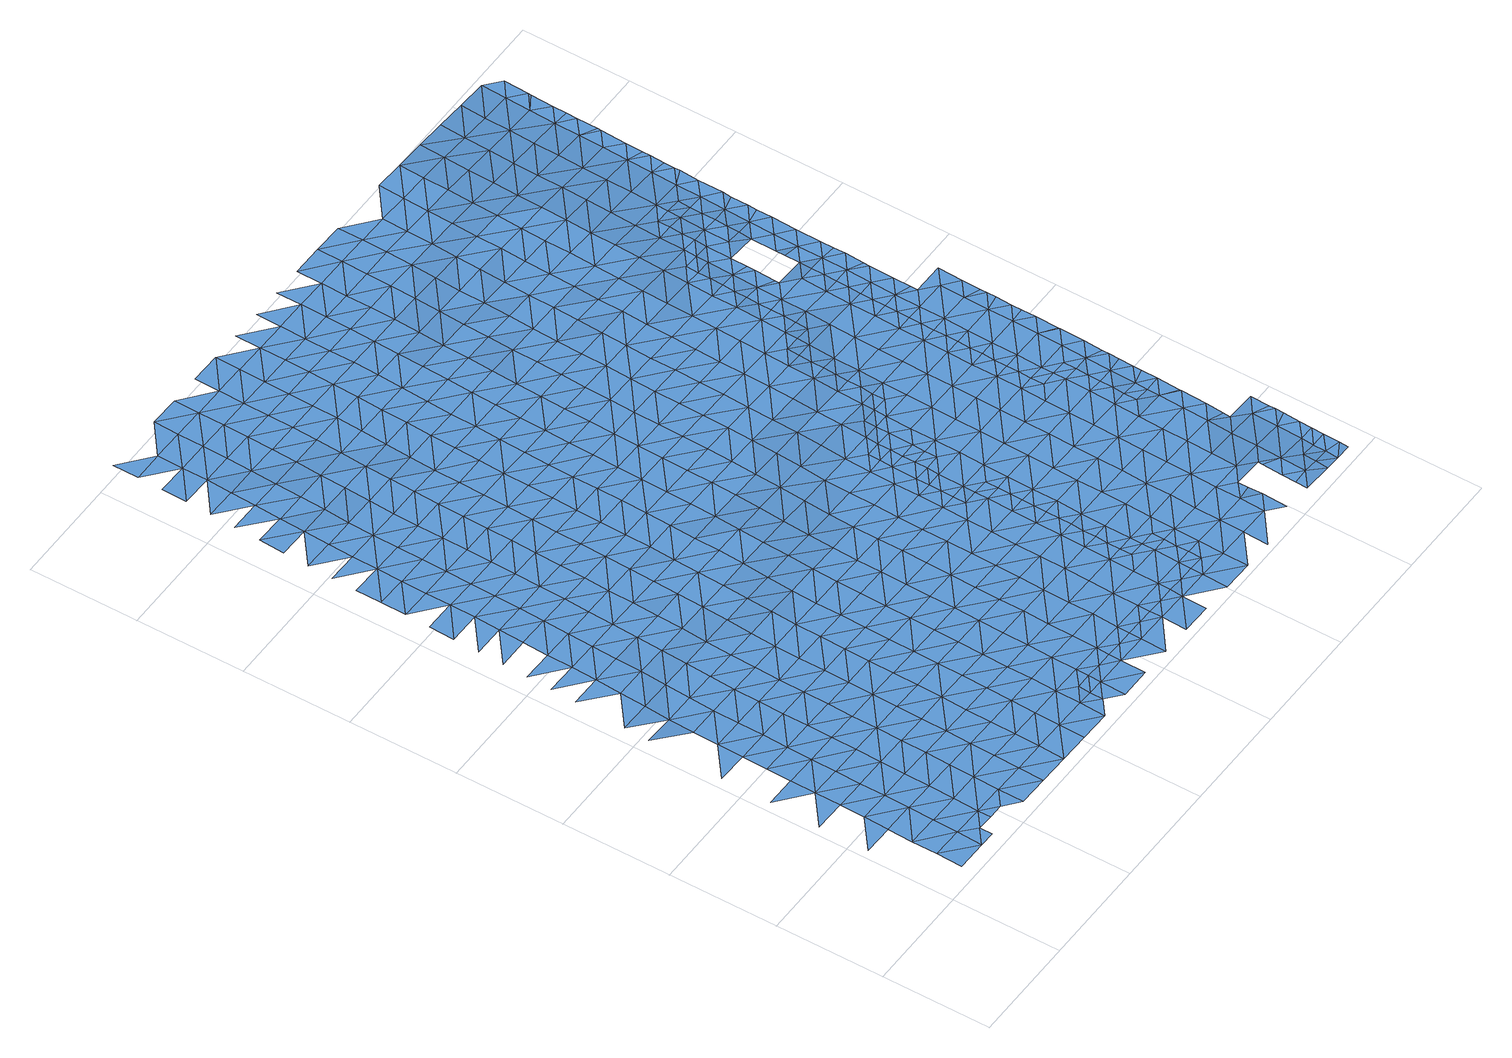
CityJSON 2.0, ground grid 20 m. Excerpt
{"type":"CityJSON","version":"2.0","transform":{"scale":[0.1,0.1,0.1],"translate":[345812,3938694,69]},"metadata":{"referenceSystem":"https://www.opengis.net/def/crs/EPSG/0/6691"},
"CityObjects":{
"waterbody1":{"type":"WaterBody","attributes":{"name":"5","class":"1140","function":"1","WaterBodyRiverFloodingRiskAttribute.description":"3","WaterBodyRiverFloodingRiskAttribute.rankOrg":"2","WaterBodyRiverFloodingRiskAttribute.adminType":"2","WaterBodyRiverFloodingRiskAttribute.scale":"L2"},"geometry":[{"type":"MultiSurface","lod":"1","boundaries":[[[0,1,2]],[[3,4,5]],[[6,1,7]],[[7,1,0]],[[8,5,6]],[[9,10,11]],[[6,7,12]],[[13,14,0]],[[3,5,8]],[[15,11,3]],[[7,0,14]],[[6,12,8]],[[16,17,9]],[[7,18,12]],[[15,3,8]],[[11,19,9]],[[20,8,12]],[[7,14,18]],[[11,15,19]],[[18,14,21]],[[22,15,8]],[[20,12,18]],[[23,24,25]],[[16,26,27]],[[9,19,28]],[[16,9,26]],[[21,29,18]],[[26,9,28]],[[30,19,15]],[[8,20,22]],[[22,31,15]],[[25,27,32]],[[18,33,20]],[[27,26,32]],[[34,35,36]],[[18,29,37]],[[28,19,30]],[[23,25,38]],[[15,31,30]],[[20,39,22]],[[40,35,23]],[[25,32,38]],[[29,41,37]],[[42,36,43]],[[26,28,44]],[[18,37,33]],[[45,31,22]],[[46,40,23]],[[47,42,43]],[[46,23,38]],[[28,30,44]],[[32,26,48]],[[20,33,39]],[[36,35,40]],[[31,49,30]],[[26,44,48]],[[37,41,50]],[[36,51,43]],[[52,33,37]],[[53,47,54]],[[45,22,39]],[[45,49,31]],[[55,46,38]],[[32,48,56]],[[38,32,57]],[[36,40,58]],[[59,54,60]],[[37,50,52]],[[32,56,57]],[[61,40,46]],[[44,30,62]],[[36,58,51]],[[47,43,63]],[[64,60,65]],[[48,44,62]],[[55,38,57]],[[55,61,46]],[[61,58,40]],[[30,49,62]],[[63,43,51]],[[33,52,66]],[[54,47,63]],[[39,33,67]],[[62,68,48]],[[69,60,54]],[[45,39,67]],[[50,70,52]],[[56,48,68]],[[33,66,67]],[[71,72,73]],[[74,54,63]],[[56,75,57]],[[76,65,60]],[[49,45,77]],[[78,62,49]],[[75,55,57]],[[77,45,67]],[[69,54,74]],[[77,78,49]],[[79,58,61]],[[80,63,51]],[[56,68,81]],[[82,73,65]],[[51,58,83]],[[66,52,84]],[[85,71,86]],[[87,88,89]],[[90,61,55]],[[52,70,84]],[[56,81,75]],[[76,60,69]],[[58,79,83]],[[91,74,63]],[[75,90,55]],[[67,66,92]],[[88,86,89]],[[93,77,67]],[[94,81,68]],[[92,66,84]],[[95,62,78]],[[80,51,83]],[[80,91,63]],[[91,69,74]],[[82,65,76]],[[71,73,82]],[[68,62,94]],[[96,97,98]],[[71,99,86]],[[96,98,89]],[[82,99,71]],[[93,67,92]],[[100,78,77]],[[101,98,97]],[[79,61,102]],[[62,95,94]],[[70,103,84]],[[104,76,69]],[[79,105,83]],[[61,90,102]],[[106,103,70]],[[86,107,89]],[[91,104,69]],[[75,81,108]],[[109,101,110]],[[108,81,94]],[[77,93,111]],[[112,82,76]],[[110,101,97]],[[79,102,105]],[[103,113,84]],[[107,86,99]],[[89,114,96]],[[100,77,111]],[[104,112,76]],[[95,78,100]],[[115,94,95]],[[90,75,116]],[[80,83,117]],[[92,84,113]],[[118,102,90]],[[80,119,91]],[[75,108,116]],[[116,120,90]],[[121,97,96]],[[82,122,99]],[[83,105,117]],[[114,89,107]],[[112,122,82]],[[123,124,110]],[[93,125,111]],[[114,121,96]],[[123,126,127]],[[93,92,125]],[[95,100,115]],[[119,80,117]],[[94,128,108]],[[91,129,104]],[[99,130,107]],[[126,131,127]],[[119,129,91]],[[122,130,99]],[[92,113,125]],[[105,102,118]],[[132,94,115]],[[125,133,111]],[[90,120,118]],[[108,134,116]],[[135,112,104]],[[110,97,136]],[[103,106,137]],[[138,139,131]],[[129,140,104]],[[100,111,133]],[[136,97,121]],[[141,123,110]],[[128,94,132]],[[128,134,108]],[[117,105,142]],[[137,143,103]],[[140,135,104]],[[142,105,118]],[[144,119,117]],[[114,107,145]],[[116,146,120]],[[112,135,122]],[[147,110,136]],[[123,141,126]],[[107,130,145]],[[113,148,125]],[[113,103,148]],[[138,131,149]],[[100,133,150]],[[115,100,151]],[[121,114,152]],[[120,153,118]],[[141,110,147]],[[122,154,130]],[[117,142,155]],[[156,131,126]],[[152,114,145]],[[132,115,151]],[[103,143,148]],[[152,157,121]],[[158,159,149]],[[100,150,151]],[[144,117,155]],[[116,134,146]],[[158,160,161]],[[129,162,140]],[[163,147,136]],[[154,122,135]],[[129,119,162]],[[133,125,164]],[[160,165,161]],[[143,137,166]],[[128,132,167]],[[156,126,141]],[[131,168,149]],[[153,120,146]],[[136,121,163]],[[167,132,151]],[[128,169,134]],[[156,168,131]],[[125,148,164]],[[166,170,143]],[[142,171,155]],[[172,173,130]],[[119,144,162]],[[170,174,143]],[[142,118,171]],[[150,133,175]],[[121,157,163]],[[147,176,141]],[[130,154,172]],[[148,143,174]],[[145,130,173]],[[163,176,147]],[[133,164,175]],[[118,153,171]],[[177,178,179]],[[128,167,169]],[[140,162,180]],[[158,149,181]],[[135,140,182]],[[183,160,158]],[[151,150,184]],[[185,156,141]],[[152,145,186]],[[146,134,187]],[[151,188,167]],[[176,189,141]],[[144,155,190]],[[178,165,179]],[[187,134,169]],[[149,168,181]],[[146,191,153]],[[150,175,184]],[[190,155,171]],[[186,145,173]],[[187,191,146]],[[140,180,182]],[[154,192,172]],[[148,174,193]],[[154,135,192]],[[194,195,196]],[[157,152,197]],[[183,158,181]],[[157,198,163]],[[199,193,174]],[[188,151,184]],[[160,200,165]],[[201,202,144]],[[196,195,179]],[[164,148,203]],[[183,200,160]],[[204,173,172]],[[201,144,190]],[[191,205,153]],[[135,182,192]],[[153,206,171]],[[185,207,156]],[[203,148,193]],[[162,144,202]],[[175,164,203]],[[152,186,197]],[[208,184,175]],[[209,176,163]],[[210,211,167]],[[141,189,185]],[[212,179,165]],[[169,211,187]],[[168,156,207]],[[180,162,202]],[[171,206,190]],[[200,213,165]],[[167,188,210]],[[169,167,211]],[[198,209,163]],[[204,172,192]],[[199,214,193]],[[215,186,173]],[[216,183,181]],[[157,197,198]],[[217,191,187]],[[181,168,216]],[[175,203,208]],[[182,180,218]],[[153,205,206]],[[218,180,202]],[[219,173,204]],[[186,215,197]],[[214,220,193]],[[221,210,188]],[[222,185,189]],[[212,223,179]],[[193,220,203]],[[168,207,216]],[[224,184,208]],[[183,225,200]],[[189,176,226]],[[201,190,227]],[[165,213,212]],[[228,202,201]],[[217,187,211]],[[192,182,229]],[[188,184,221]],[[227,190,206]],[[215,173,219]],[[196,179,223]],[[217,230,191]],[[231,198,197]],[[229,182,218]],[[191,232,205]],[[221,184,224]],[[176,209,226]],[[233,211,210]],[[230,232,191]],[[225,183,216]],[[234,220,214]],[[185,235,207]],[[220,236,203]],[[225,237,200]],[[204,192,238]],[[200,239,213]],[[228,201,227]],[[202,240,218]],[[241,209,198]],[[205,242,206]],[[222,235,185]],[[228,240,202]],[[208,203,236]],[[192,229,238]],[[237,239,200]],[[238,243,204]],[[189,226,222]],[[244,217,211]],[[197,215,231]],[[232,242,205]],[[233,210,221]],[[196,223,245]],[[236,246,208]],[[206,242,227]],[[219,204,243]],[[213,247,212]],[[248,215,219]],[[234,249,220]],[[216,207,235]],[[241,198,231]],[[209,250,226]],[[239,247,213]],[[241,250,209]],[[251,230,217]],[[235,252,216]],[[253,254,218]],[[224,208,255]],[[227,256,228]],[[211,233,244]],[[212,257,223]],[[253,218,240]],[[258,238,229]],[[259,222,226]],[[248,219,243]],[[215,260,231]],[[225,216,252]],[[255,208,246]],[[229,218,254]],[[221,224,255]],[[247,257,212]],[[257,245,223]],[[225,261,237]],[[250,259,226]],[[262,217,244]],[[220,263,236]],[[230,251,232]],[[254,258,229]],[[256,227,242]],[[256,264,228]],[[265,263,220]],[[228,266,240]],[[263,246,236]],[[220,249,265]],[[267,239,237]],[[233,221,268]],[[222,269,235]],[[215,248,260]],[[261,225,252]],[[270,265,249]],[[264,266,228]],[[217,262,251]],[[232,271,242]],[[221,255,268]],[[258,272,238]],[[268,273,233]],[[240,266,253]],[[274,275,231]],[[276,252,235]],[[241,275,250]],[[243,238,272]],[[243,277,248]],[[231,260,274]],[[241,231,275]],[[267,237,261]],[[222,259,269]],[[278,245,257]],[[271,232,251]],[[244,233,279]],[[253,280,254]],[[281,259,250]],[[270,282,265]],[[283,284,246]],[[284,268,255]],[[247,239,285]],[[286,257,247]],[[262,244,279]],[[276,235,269]],[[248,287,260]],[[283,246,263]],[[288,261,252]],[[256,242,289]],[[285,239,267]],[[290,264,256]],[[233,273,279]],[[291,251,262]],[[276,292,252]],[[255,246,284]],[[279,293,262]],[[254,294,258]],[[242,271,289]],[[243,272,277]],[[253,266,280]],[[295,263,265]],[[261,288,267]],[[250,275,281]],[[268,296,273]],[[297,265,282]],[[284,296,268]],[[247,285,286]],[[287,248,277]],[[264,298,266]],[[274,260,287]],[[299,275,274]],[[256,289,290]],[[254,280,294]],[[294,300,258]],[[301,285,267]],[[278,257,302]],[[291,262,293]],[[287,299,274]],[[252,292,288]],[[259,281,303]],[[273,304,279]],[[269,259,305]],[[296,304,273]],[[306,277,272]],[[257,286,302]],[[266,307,280]],[[297,282,308]],[[271,251,309]],[[271,310,289]],[[305,259,303]],[[264,290,298]],[[305,311,269]],[[298,307,266]],[[283,263,295]],[[312,281,275]],[[272,258,306]],[[313,286,285]],[[265,297,295]],[[309,251,291]],[[314,284,283]],[[301,267,288]],[[276,269,311]],[[276,315,292]],[[306,258,300]],[[304,316,279]],[[317,287,277]],[[279,318,293]],[[308,319,297]],[[311,315,276]],[[280,320,294]],[[281,312,303]],[[321,283,295]],[[275,299,322]],[[323,296,284]],[[290,289,310]],[[313,285,301]],[[293,318,291]],[[292,324,288]],[[271,309,310]],[[312,275,322]],[[290,325,298]],[[326,295,297]],[[280,307,327]],[[323,304,296]],[[277,306,317]],[[283,321,314]],[[328,301,288]],[[312,329,303]],[[330,325,290]],[[326,297,319]],[[279,316,318]],[[331,332,302]],[[291,333,309]],[[300,294,320]],[[330,290,310]],[[286,313,334]],[[302,286,335]],[[299,287,336]],[[318,333,291]],[[280,327,320]],[[305,303,329]],[[337,311,305]],[[324,292,315]],[[323,284,314]],[[328,313,301]],[[338,316,304]],[[287,317,336]],[[335,331,302]],[[336,339,299]],[[286,334,335]],[[326,340,295]],[[295,341,321]],[[322,299,339]],[[342,312,322]],[[343,300,320]],[[319,344,326]],[[307,298,345]],[[306,300,346]],[[311,347,315]],[[288,324,328]],[[310,309,348]],[[338,304,323]],[[305,329,337]],[[345,298,325]],[[327,307,345]],[[346,300,343]],[[310,349,330]],[[346,350,306]],[[338,351,316]],[[316,352,318]],[[327,353,320]],[[309,333,348]],[[348,349,310]],[[354,329,312]],[[344,355,326]],[[314,321,341]],[[334,313,356]],[[317,306,350]],[[317,357,336]],[[295,340,341]],[[322,339,342]],[[342,354,312]],[[311,337,347]],[[347,358,315]],[[314,359,323]],[[313,328,356]],[[350,357,317]],[[353,327,345]],[[349,360,330]],[[330,361,325]],[[336,357,339]],[[324,315,358]],[[362,328,324]],[[363,359,314]],[[364,365,334]],[[352,316,351]],[[333,318,352]],[[363,314,341]],[[323,359,338]],[[360,361,330]],[[329,366,337]],[[367,326,355]],[[326,368,340]],[[335,365,331]],[[333,369,348]],[[343,320,370]],[[371,346,343]],[[334,356,364]],[[335,334,365]],[[352,369,333]],[[370,320,353]],[[340,372,341]],[[370,371,343]],[[337,366,347]],[[373,367,355]],[[328,374,356]],[[329,354,375]],[[345,325,361]],[[324,358,362]],[[359,376,338]],[[377,353,345]],[[342,339,378]],[[369,379,348]],[[380,381,341]],[[346,382,350]],[[368,326,367]],[[340,368,372]],[[378,339,357]],[[380,341,372]],[[371,382,346]],[[351,338,376]],[[329,375,366]],[[363,341,381]],[[378,383,342]],[[379,384,348]],[[374,328,362]],[[385,352,351]],[[349,384,360]],[[374,386,356]],[[387,345,361]],[[349,348,384]],[[388,375,354]],[[373,389,367]],[[390,391,363]],[[358,347,392]],[[352,393,369]],[[364,356,386]],[[363,381,390]],[[394,365,364]],[[392,347,366]],[[350,395,357]],[[359,363,391]],[[354,342,388]],[[377,345,387]],[[396,372,368]],[[389,397,367]],[[398,368,367]],[[360,399,361]],[[386,394,364]],[[351,376,400]],[[401,395,350]],[[402,376,359]],[[388,342,383]],[[397,398,367]],[[403,371,370]],[[401,350,382]],[[404,402,359]],[[405,406,358]],[[370,353,407]],[[404,359,391]],[[408,409,369]],[[385,351,400]],[[352,385,393]],[[405,358,392]],[[357,410,378]],[[411,374,362]],[[412,396,368]],[[369,393,408]],[[365,413,414]],[[407,353,377]],[[379,369,409]],[[362,358,406]],[[407,403,370]],[[398,412,368]],[[403,382,371]],[[399,360,384]],[[395,410,357]],[[410,383,378]],[[366,375,415]],[[416,384,379]],[[417,418,376]],[[411,386,374]],[[415,375,388]],[[419,416,379]],[[376,402,417]],[[419,379,409]],[[400,376,418]],[[387,361,420]],[[396,412,421]],[[365,394,413]],[[422,393,385]],[[423,377,387]],[[418,424,400]],[[425,385,400]],[[361,399,420]],[[392,366,426]],[[427,405,392]],[[428,399,384]],[[424,425,400]],[[383,429,388]],[[403,430,382]],[[426,366,415]],[[362,406,411]],[[386,431,394]],[[426,427,392]],[[428,384,416]],[[423,407,377]],[[432,422,385]],[[401,382,430]],[[433,387,420]],[[428,434,399]],[[435,420,399]],[[434,435,399]],[[405,436,406]],[[383,410,429]],[[385,425,432]],[[432,437,422]],[[438,428,416]],[[423,387,433]],[[427,436,405]],[[386,411,431]],[[394,439,413]],[[440,403,407]],[[415,388,441]],[[423,442,407]],[[441,388,429]],[[401,430,443]],[[395,401,444]],[[438,416,445]],[[395,446,410]],[[406,447,411]],[[441,448,415]],[[442,440,407]],[[394,431,449]],[[450,433,420]],[[451,428,438]],[[448,452,415]],[[453,420,435]],[[452,427,426]],[[401,443,444]],[[439,394,449]],[[454,413,439]],[[445,455,438]],[[426,415,452]],[[450,423,433]],[[406,436,447]],[[430,403,440]],[[456,443,430]],[[457,451,438]],[[455,457,438]],[[395,444,446]],[[431,411,458]],[[427,459,436]],[[429,410,460]],[[431,461,449]],[[435,462,453]],[[463,442,423]],[[411,447,458]],[[420,453,450]],[[460,410,446]],[[441,429,460]],[[464,448,441]],[[451,457,465]],[[450,463,423]],[[430,440,456]],[[427,452,459]],[[436,466,447]],[[462,467,453]],[[431,458,461]],[[444,443,468]],[[449,469,439]],[[468,443,456]],[[444,470,446]],[[463,471,442]],[[464,441,460]],[[442,472,440]],[[448,473,452]],[[474,469,449]],[[468,470,444]],[[475,436,459]],[[467,462,476]],[[467,477,453]],[[474,449,461]],[[450,453,477]],[[478,459,452]],[[466,436,475]],[[473,448,464]],[[440,479,456]],[[480,439,469]],[[470,481,446]],[[458,447,482]],[[442,471,472]],[[456,479,468]],[[483,475,459]],[[482,447,466]],[[484,464,460]],[[485,474,461]],[[460,446,486]],[[452,473,478]],[[463,450,487]],[[450,477,487]],[[461,458,485]],[[488,471,463]],[[440,472,479]],[[468,489,470]],[[446,481,486]],[[485,458,482]],[[464,484,473]],[[483,459,478]],[[475,490,466]],[[491,469,474]],[[477,492,487]],[[484,460,486]],[[471,488,472]],[[489,468,479]],[[470,493,481]],[[463,487,494]],[[495,491,474]],[[489,493,470]],[[490,475,483]],[[495,474,485]],[[473,496,478]],[[490,497,466]],[[492,498,487]],[[463,494,488]],[[499,498,492]],[[497,500,466]],[[501,473,484]],[[502,469,491]],[[498,503,487]],[[487,503,494]],[[482,466,500]],[[486,481,504]],[[505,472,488]],[[496,473,501]],[[506,489,479]],[[496,507,478]],[[507,490,483]],[[508,484,486]],[[479,472,509]],[[481,493,504]],[[510,511,494]],[[485,512,495]],[[494,511,488]],[[483,478,507]],[[513,502,491]],[[509,472,505]],[[485,482,512]],[[494,503,510]],[[508,501,484]],[[514,493,489]],[[515,486,504]],[[516,491,495]],[[517,497,490]],[[482,500,512]],[[518,519,488]],[[506,479,509]],[[512,516,495]],[[488,511,518]],[[508,486,515]],[[505,488,519]],[[520,496,501]],[[493,514,504]],[[521,522,505]],[[490,507,523]],[[514,489,506]],[[516,524,491]],[[505,519,521]],[[509,505,522]],[[520,501,508]],[[513,491,524]],[[490,523,517]],[[500,525,512]],[[500,497,525]],[[515,504,526]],[[507,496,527]],[[525,497,517]],[[528,508,515]],[[509,529,506]],[[504,514,526]],[[496,520,527]],[[527,530,507]],[[531,513,524]],[[525,532,512]],[[533,529,509]],[[509,522,533]],[[534,528,515]],[[528,520,508]],[[506,529,514]],[[523,507,530]],[[534,515,526]],[[516,512,532]],[[533,522,535]],[[532,536,516]],[[537,527,520]],[[524,516,536]],[[529,538,514]],[[539,531,524]],[[523,530,540]],[[517,523,541]],[[535,542,533]],[[526,514,538]],[[541,523,540]],[[525,517,541]],[[527,543,530]],[[538,544,526]],[[542,545,533]],[[546,529,533]],[[525,547,532]],[[520,528,537]],[[539,524,536]],[[545,546,533]],[[541,547,525]],[[543,527,537]],[[548,549,550]],[[534,526,551]],[[552,536,532]],[[543,553,530]],[[554,555,529]],[[547,556,532]],[[529,546,554]],[[551,557,534]],[[538,529,555]],[[526,544,551]],[[558,559,560]],[[528,557,537]],[[556,552,532]],[[561,549,562]],[[528,534,557]],[[555,563,538]],[[564,544,538]],[[549,548,562]],[[540,530,565]],[[566,567,559]],[[563,564,538]],[[536,568,539]],[[569,570,571]],[[572,543,537]],[[569,561,562]],[[571,561,569]],[[552,568,536]],[[530,553,565]],[[548,573,562]],[[559,558,566]],[[541,574,547]],[[557,572,537]],[[575,551,544]],[[541,540,574]],[[576,577,578]],[[569,579,570]],[[580,575,544]],[[578,567,576]],[[544,564,580]],[[581,570,579]],[[567,566,576]],[[558,582,566]],[[583,553,543]],[[568,584,539]],[[585,581,579]],[[540,565,574]],[[575,586,551]],[[576,587,577]],[[587,573,588]],[[579,589,585]],[[586,590,551]],[[591,576,566]],[[562,592,569]],[[588,577,587]],[[593,585,589]],[[557,551,590]],[[556,547,594]],[[595,543,572]],[[596,566,582]],[[597,565,553]],[[598,593,589]],[[599,592,562]],[[556,600,552]],[[562,573,599]],[[547,574,594]],[[594,600,556]],[[591,566,596]],[[601,572,557]],[[569,602,579]],[[583,543,595]],[[603,604,605]],[[603,598,604]],[[573,587,599]],[[606,576,591]],[[565,597,574]],[[598,589,604]],[[592,602,569]],[[587,576,607]],[[607,576,606]],[[552,608,568]],[[609,595,572]],[[610,611,612]],[[579,613,589]],[[557,590,601]],[[614,594,574]],[[610,605,604]],[[612,605,610]],[[615,587,607]],[[616,601,590]],[[553,583,597]],[[599,587,617]],[[552,600,618]],[[587,615,617]],[[568,619,584]],[[620,583,595]],[[621,622,623]],[[624,600,594]],[[622,611,610]],[[621,611,622]],[[608,552,618]],[[614,574,597]],[[572,601,609]],[[613,579,602]],[[604,589,613]],[[592,599,625]],[[599,617,625]],[[626,610,604]],[[622,627,623]],[[616,628,601]],[[629,627,630]],[[620,595,609]],[[629,623,627]],[[631,592,625]],[[624,594,614]],[[568,608,619]],[[602,592,632]],[[633,604,613]],[[628,634,601]],[[601,634,609]],[[592,631,632]],[[622,610,635]],[[616,636,628]],[[637,638,583]],[[639,630,627]],[[640,630,639]],[[641,600,624]],[[642,608,618]],[[583,620,637]],[[626,604,633]],[[597,583,638]],[[643,640,639]],[[644,620,609]],[[602,632,645]],[[622,635,646]],[[613,602,647]],[[618,600,648]],[[649,650,643]],[[651,644,609]],[[627,622,652]],[[635,610,626]],[[602,645,647]],[[609,634,651]],[[622,646,652]],[[649,653,650]],[[648,642,618]],[[654,639,627]],[[613,655,633]],[[600,641,648]],[[656,613,647]],[[614,597,657]],[[643,639,649]],[[613,656,655]],[[627,652,654]],[[657,597,638]],[[624,614,657]],[[620,658,637]],[[619,608,642]],[[659,660,633]],[[661,653,662]],[[658,620,644]],[[633,655,659]],[[663,635,626]],[[664,639,654]],[[657,665,624]],[[653,649,662]],[[666,661,662]],[[626,633,660]],[[642,667,619]],[[649,639,668]],[[639,664,668]],[[666,669,670]],[[668,671,649]],[[669,666,662]],[[658,672,637]],[[649,673,662]],[[641,624,674]],[[663,626,660]],[[644,675,658]],[[673,649,671]],[[674,624,665]],[[676,677,678]],[[676,670,677]],[[638,637,679]],[[662,680,669]],[[648,641,681]],[[670,669,677]],[[675,682,658]],[[679,637,672]],[[657,638,679]],[[662,673,680]],[[681,641,674]],[[642,648,681]],[[683,684,685]],[[684,678,677]],[[683,678,684]],[[677,669,686]],[[665,657,687]],[[684,688,685]],[[669,680,686]],[[689,672,658]],[[667,642,690]],[[688,682,691]],[[687,657,679]],[[692,658,682]],[[690,642,681]],[[693,684,677]],[[691,685,688]],[[665,694,674]],[[692,689,658]],[[677,686,695]],[[696,679,672]],[[697,665,687]],[[677,695,693]],[[698,688,684]],[[692,682,688]],[[667,690,699]],[[700,698,684]],[[700,684,693]],[[689,696,672]],[[694,665,697]],[[701,690,681]],[[698,702,688]],[[681,674,701]],[[687,679,696]],[[692,688,702]],[[674,694,701]],[[701,703,690]],[[692,704,689]],[[692,702,705]],[[706,687,696]],[[704,692,705]],[[697,687,707]],[[697,708,694]],[[699,690,709]],[[710,689,704]],[[707,687,706]],[[696,689,711]],[[689,710,711]],[[690,703,709]],[[711,712,696]],[[701,694,708]],[[706,696,713]],[[713,696,712]],[[697,707,708]],[[708,714,701]],[[713,715,706]],[[707,706,715]],[[703,701,716]],[[717,708,707]],[[718,707,715]],[[716,719,703]],[[717,707,718]],[[701,714,716]],[[709,703,719]],[[720,714,708]],[[721,720,708]],[[721,708,717]],[[722,716,714]],[[723,722,714]],[[723,714,720]],[[719,716,724]],[[716,722,724]]]}]},
"waterbody2":{"type":"WaterBody","attributes":{"name":"5","class":"1140","function":"1","WaterBodyRiverFloodingRiskAttribute.description":"3","WaterBodyRiverFloodingRiskAttribute.rankOrg":"1","WaterBodyRiverFloodingRiskAttribute.adminType":"2","WaterBodyRiverFloodingRiskAttribute.scale":"L2"},"geometry":[{"type":"MultiSurface","lod":"1","boundaries":[[[725,726,166]],[[170,166,726]],[[174,170,199]],[[199,170,726]],[[726,214,199]],[[726,725,727]],[[728,214,726]],[[727,728,726]],[[234,214,728]],[[234,728,249]],[[729,249,728]],[[728,730,729]],[[270,249,729]],[[731,729,730]],[[282,270,729]],[[282,729,731]],[[308,282,731]],[[319,308,731]],[[731,732,733]],[[731,733,319]],[[732,734,733]],[[344,319,733]],[[355,344,733]],[[735,355,733]],[[733,736,735]],[[373,355,735]],[[736,737,735]],[[735,389,373]],[[738,389,735]],[[380,372,396]],[[737,738,735]],[[381,380,739]],[[380,396,739]],[[390,381,740]],[[381,739,740]],[[391,390,740]],[[396,421,739]],[[738,741,389]],[[741,398,397]],[[742,402,404]],[[397,389,741]],[[742,391,740]],[[404,391,742]],[[408,393,743]],[[744,738,737]],[[409,408,743]],[[741,745,398]],[[393,422,743]],[[746,740,739]],[[412,398,745]],[[417,402,747]],[[445,416,419]],[[421,412,745]],[[748,409,743]],[[419,409,748]],[[402,742,747]],[[418,417,747]],[[739,421,749]],[[422,437,743]],[[747,750,418]],[[750,425,424]],[[445,419,748]],[[424,418,750]],[[421,745,749]],[[751,745,741]],[[746,739,749]],[[742,740,746]],[[437,752,743]],[[741,738,751]],[[746,753,742]],[[742,754,747]],[[451,755,428]],[[432,425,756]],[[462,435,434]],[[748,455,445]],[[434,428,755]],[[425,750,756]],[[437,432,756]],[[753,754,742]],[[754,750,747]],[[738,744,751]],[[751,757,745]],[[756,752,437]],[[758,455,748]],[[462,434,755]],[[748,743,758]],[[757,759,745]],[[451,465,755]],[[760,761,744]],[[749,745,759]],[[743,752,758]],[[754,762,750]],[[750,763,756]],[[759,764,749]],[[755,476,462]],[[764,753,746]],[[762,763,750]],[[763,752,756]],[[746,749,764]],[[758,765,455]],[[765,465,457]],[[755,465,476]],[[751,744,761]],[[457,455,765]],[[766,754,753]],[[751,767,757]],[[768,758,752]],[[769,767,751]],[[770,766,753]],[[476,465,771]],[[766,762,754]],[[769,751,761]],[[772,759,757]],[[465,765,771]],[[758,768,765]],[[753,764,770]],[[752,763,773]],[[767,772,757]],[[772,764,759]],[[774,476,771]],[[467,476,774]],[[768,752,773]],[[775,763,762]],[[776,769,761]],[[477,467,492]],[[777,771,765]],[[492,467,774]],[[778,775,762]],[[775,773,763]],[[761,779,776]],[[780,770,764]],[[777,774,771]],[[772,781,764]],[[762,766,778]],[[769,782,767]],[[765,768,783]],[[784,769,776]],[[781,780,764]],[[774,499,492]],[[777,765,783]],[[785,766,770]],[[769,784,782]],[[786,499,774]],[[787,772,767]],[[780,785,770]],[[785,778,766]],[[788,789,773]],[[787,767,782]],[[788,773,775]],[[790,783,768]],[[786,774,777]],[[768,773,789]],[[791,781,772]],[[786,792,499]],[[778,793,775]],[[498,792,503]],[[794,791,772]],[[498,499,792]],[[795,793,778]],[[793,788,775]],[[790,768,789]],[[772,787,794]],[[781,796,780]],[[778,785,795]],[[787,782,797]],[[777,783,798]],[[777,799,786]],[[510,800,511]],[[791,796,781]],[[796,785,780]],[[510,503,800]],[[503,792,800]],[[801,802,803]],[[801,804,802]],[[783,790,798]],[[805,802,804]],[[788,806,789]],[[797,807,787]],[[518,511,808]],[[803,809,810]],[[811,794,787]],[[812,806,788]],[[813,795,785]],[[511,800,808]],[[519,518,808]],[[792,786,799]],[[812,788,793]],[[810,809,797]],[[814,790,789]],[[796,815,785]],[[777,798,799]],[[803,802,809]],[[809,807,797]],[[521,519,816]],[[814,798,790]],[[817,793,795]],[[519,808,816]],[[522,521,816]],[[800,792,818]],[[819,809,802]],[[820,819,802]],[[820,802,805]],[[792,799,818]],[[811,821,794]],[[535,522,816]],[[813,817,795]],[[787,807,811]],[[814,789,806]],[[785,815,813]],[[822,812,793]],[[791,794,821]],[[791,823,796]],[[824,799,798]],[[825,800,818]],[[550,806,812]],[[808,800,826]],[[821,823,791]],[[827,807,809]],[[816,542,535]],[[796,823,815]],[[828,809,819]],[[826,800,825]],[[829,798,814]],[[822,550,812]],[[830,818,799]],[[560,813,815]],[[831,542,816]],[[816,808,831]],[[549,561,806]],[[832,811,807]],[[549,806,550]],[[824,830,799]],[[830,825,818]],[[793,817,822]],[[833,560,815]],[[831,808,826]],[[814,806,561]],[[823,833,815]],[[834,821,811]],[[798,829,824]],[[560,559,813]],[[567,817,813]],[[819,835,828]],[[827,809,828]],[[570,829,814]],[[827,832,807]],[[559,567,813]],[[571,570,814]],[[571,814,561]],[[548,550,822]],[[577,822,817]],[[831,836,542]],[[837,838,821]],[[821,838,823]],[[837,821,834]],[[570,581,829]],[[836,546,545]],[[811,832,834]],[[835,839,828]],[[578,577,817]],[[545,542,836]],[[581,585,829]],[[817,567,578]],[[826,825,840]],[[588,548,822]],[[558,560,833]],[[824,829,585]],[[840,825,830]],[[839,835,841]],[[828,842,827]],[[577,588,822]],[[823,843,833]],[[840,844,826]],[[585,593,824]],[[826,845,831]],[[554,546,846]],[[593,598,824]],[[842,828,839]],[[823,838,843]],[[546,836,846]],[[555,554,846]],[[844,845,826]],[[845,836,831]],[[582,558,833]],[[830,824,598]],[[548,588,573]],[[846,847,555]],[[848,827,842]],[[849,833,843]],[[847,564,563]],[[832,827,850]],[[582,833,849]],[[563,555,847]],[[603,605,830]],[[830,605,840]],[[850,827,848]],[[830,598,603]],[[851,846,836]],[[834,832,852]],[[832,850,853]],[[845,851,836]],[[854,575,580]],[[611,844,840]],[[855,847,846]],[[580,564,854]],[[612,611,840]],[[832,853,852]],[[612,840,605]],[[564,847,854]],[[854,856,575]],[[857,855,846]],[[586,575,856]],[[621,623,844]],[[844,623,845]],[[621,844,611]],[[858,847,855]],[[859,847,858]],[[590,586,616]],[[854,847,859]],[[846,851,857]],[[616,586,856]],[[623,629,845]],[[859,860,854]],[[861,856,854]],[[629,630,845]],[[845,630,851]],[[861,854,860]],[[857,653,855]],[[856,636,616]],[[640,643,851]],[[640,851,630]],[[857,851,643]],[[636,856,861]],[[650,653,857]],[[857,643,650]],[[861,862,636]],[[628,863,634]],[[628,636,863]],[[862,861,670]],[[636,862,863]],[[651,864,644]],[[651,634,864]],[[862,678,863]],[[634,863,864]],[[862,670,676]],[[862,676,678]],[[675,644,864]],[[683,685,863]],[[863,685,864]],[[683,863,678]],[[691,675,864]],[[685,691,864]],[[682,675,691]]]}]},
"waterbody3":{"type":"WaterBody","attributes":{"name":"5","class":"1140","function":"1","WaterBodyRiverFloodingRiskAttribute.description":"3","WaterBodyRiverFloodingRiskAttribute.rankOrg":"2","WaterBodyRiverFloodingRiskAttribute.adminType":"2","WaterBodyRiverFloodingRiskAttribute.scale":"L2"},"geometry":[{"type":"MultiSurface","lod":"1","boundaries":[[[841,835,865]],[[835,819,865]],[[820,865,819]],[[820,866,865]],[[867,841,865]],[[866,867,865]],[[866,820,805]],[[867,866,868]]]}]}
},
"vertices":[
[111,19,23],[56,67,24],[55,20,23],[58,205,25],[1,160,25],[57,159,25],[56,113,24],[112,66,24],[114,158,25],[60,298,25],[2,252,25],[59,251,25],[113,112,24],[140,19,23],[140,42,23],[115,204,25],[60,344,25],[4,345,25],[169,65,23],[115,250,25],[170,111,24],[169,41,23],[171,157,25],[63,483,25],[5,437,25],[62,436,25],[117,343,25],[61,390,25],[116,297,25],[197,41,23],[172,249,25],[171,203,25],[118,389,25],[226,110,24],[8,576,28],[64,529,25],[64,575,27],[226,64,23],[119,435,25],[227,156,24],[120,528,25],[225,17,23],[9,622,30],[65,621,30],[173,296,25],[228,202,25],[119,482,25],[66,667,32],[174,342,25],[229,248,25],[281,16,22],[122,620,29],[282,63,23],[10,715,34],[67,714,34],[176,481,25],[175,388,25],[175,434,25],[121,574,27],[11,761,35],[68,760,35],[177,527,25],[230,295,25],[123,666,32],[12,807,36],[68,806,36],[283,109,24],[284,155,24],[230,341,25],[124,759,35],[338,15,22],[70,898,39],[13,853,37],[69,852,38],[123,713,34],[232,433,25],[125,805,36],[285,201,25],[285,247,25],[178,573,27],[179,665,32],[231,387,25],[126,851,38],[179,619,29],[339,62,23],[13,899,38],[71,945,40],[15,992,40],[14,946,39],[72,991,40],[233,480,25],[180,712,33],[340,108,23],[340,154,24],[287,340,25],[286,294,25],[72,1037,40],[73,1083,40],[16,1038,40],[127,897,39],[342,247,25],[17,1084,40],[234,526,25],[395,61,23],[181,758,35],[234,572,27],[395,14,22],[127,944,40],[288,386,25],[17,1131,40],[74,1130,40],[341,200,24],[182,804,36],[396,107,23],[128,990,40],[343,293,25],[289,432,25],[235,618,29],[290,525,25],[236,664,32],[289,479,25],[129,1036,40],[183,850,38],[75,1176,40],[18,1177,40],[397,153,24],[76,1222,41],[19,1223,41],[344,385,25],[237,711,33],[183,897,39],[76,1268,43],[344,339,25],[398,199,24],[345,431,25],[238,803,36],[130,1082,40],[451,13,22],[21,1315,45],[20,1269,43],[238,757,35],[131,1175,40],[291,571,27],[452,60,23],[293,663,32],[184,943,40],[346,478,25],[131,1129,40],[453,106,23],[77,1314,45],[399,246,25],[399,292,25],[185,989,40],[347,524,25],[239,849,37],[292,617,30],[132,1221,41],[186,1035,40],[78,1361,47],[21,1362,47],[79,1407,48],[22,1408,48],[293,710,34],[187,1081,40],[454,152,24],[80,1453,50],[480,36,22],[400,338,25],[133,1267,44],[401,384,25],[480,59,22],[348,570,27],[240,896,38],[241,942,39],[481,82,23],[454,198,24],[187,1128,40],[24,1500,50],[23,1454,50],[80,1499,50],[294,756,35],[134,1313,45],[295,802,36],[135,1360,47],[455,245,24],[189,1220,42],[242,988,40],[402,430,25],[456,291,25],[188,1174,40],[348,616,30],[403,477,25],[296,848,37],[510,105,23],[25,1593,50],[25,1546,50],[81,1546,50],[242,1034,40],[243,1080,40],[509,82,23],[135,1406,49],[349,662,32],[350,709,34],[510,151,23],[297,895,37],[403,523,25],[404,569,26],[190,1266,44],[511,197,24],[244,1127,40],[457,337,25],[458,383,25],[137,1498,50],[136,1452,50],[537,81,22],[298,987,39],[190,1312,46],[458,429,25],[351,755,35],[297,941,38],[566,104,23],[513,290,24],[246,1219,42],[138,1545,50],[512,244,24],[191,1359,48],[245,1173,41],[405,615,29],[406,662,32],[352,801,37],[459,476,25],[299,1033,40],[460,522,25],[514,336,25],[566,81,22],[246,1265,44],[567,150,23],[192,1405,49],[352,847,37],[193,1451,50],[407,708,34],[300,1079,40],[461,568,26],[353,894,38],[514,382,25],[139,1591,50],[568,196,23],[194,1497,50],[354,940,38],[594,80,22],[301,1126,40],[516,475,25],[247,1311,47],[407,754,35],[408,800,37],[569,243,24],[462,614,29],[194,1544,50],[409,846,38],[301,1172,41],[355,986,38],[248,1358,49],[515,428,25],[624,149,23],[462,661,32],[623,103,22],[463,707,34],[249,1404,50],[569,289,24],[302,1218,43],[622,80,22],[517,521,24],[410,893,38],[570,335,24],[356,1032,39],[356,1078,40],[303,1264,45],[411,939,38],[195,1590,50],[571,381,24],[464,753,36],[357,1125,41],[651,79,22],[624,195,23],[625,242,23],[250,1450,50],[250,1496,50],[411,985,38],[305,1357,49],[518,567,25],[518,613,28],[573,474,24],[304,1311,47],[572,427,24],[465,799,37],[680,148,22],[626,288,24],[679,102,22],[519,660,30],[412,1031,38],[466,845,37],[305,1403,50],[251,1543,50],[358,1171,42],[627,334,24],[359,1217,43],[466,892,38],[520,706,33],[679,79,22],[573,520,24],[574,566,24],[360,1263,45],[414,1124,40],[306,1449,50],[682,241,23],[360,1310,47],[628,380,24],[467,938,38],[628,426,24],[707,78,22],[522,798,36],[681,194,23],[413,1077,39],[683,287,23],[361,1356,49],[576,659,27],[736,101,22],[521,752,35],[362,1402,50],[415,1170,42],[575,612,25],[309,1588,50],[252,1589,50],[629,473,24],[307,1495,50],[308,1542,50],[468,984,38],[415,1216,43],[683,333,23],[469,1030,38],[737,147,22],[738,193,22],[470,1076,39],[522,844,37],[736,78,22],[577,705,31],[523,891,37],[416,1262,45],[630,519,24],[631,565,24],[524,937,37],[684,379,24],[685,426,24],[577,751,34],[470,1123,40],[764,77,21],[363,1448,50],[525,983,37],[417,1309,47],[739,286,23],[632,611,24],[632,658,26],[418,1355,49],[738,240,23],[364,1494,50],[364,1541,50],[472,1215,43],[793,100,21],[794,146,22],[686,472,24],[578,797,35],[579,843,36],[766,170,22],[792,77,21],[419,1401,50],[471,1169,42],[740,332,23],[634,750,32],[526,1029,38],[687,518,24],[766,193,22],[766,216,22],[580,890,37],[526,1076,39],[687,564,24],[742,425,23],[419,1447,50],[633,704,30],[527,1122,40],[821,76,21],[767,239,22],[767,262,22],[473,1261,45],[714,448,24],[420,1493,50],[581,982,37],[794,169,22],[821,100,21],[821,123,21],[688,610,24],[741,378,23],[581,936,37],[768,309,23],[636,842,35],[768,285,23],[474,1308,47],[474,1354,49],[635,796,34],[714,471,24],[715,494,24],[582,1028,38],[475,1400,50],[822,146,21],[421,1540,50],[365,1587,50],[528,1168,41],[715,541,24],[768,332,23],[769,355,23],[715,517,24],[689,657,25],[822,169,22],[742,448,23],[691,749,30],[769,378,23],[770,401,23],[529,1214,43],[530,1260,45],[716,587,24],[583,1075,38],[636,889,36],[476,1446,50],[770,424,23],[690,703,28],[717,610,24],[717,633,24],[530,1307,46],[770,447,23],[744,563,24],[478,1539,50],[692,841,33],[584,1121,40],[691,795,32],[637,935,36],[638,981,36],[744,540,24],[639,1027,37],[531,1353,48],[585,1167,41],[477,1492,50],[746,702,27],[744,586,24],[585,1213,42],[746,656,25],[422,1586,50],[772,540,24],[693,888,34],[772,563,24],[532,1399,50],[586,1259,44],[640,1074,38],[533,1445,50],[745,633,24],[747,748,28],[640,1120,39],[773,586,24],[588,1352,47],[774,655,24],[694,934,34],[534,1538,50],[695,980,35],[748,794,30],[749,840,31],[641,1166,40],[533,1491,50],[587,1306,45],[774,632,24],[774,678,25],[642,1212,41],[750,887,32],[478,1585,50],[695,1026,35],[589,1398,49],[643,1258,42],[697,1119,37],[589,1444,50],[696,1073,36],[803,701,25],[805,793,28],[750,933,32],[644,1305,44],[591,1537,50],[803,678,24],[751,979,33],[804,747,26],[590,1490,50],[699,1211,40],[644,1351,45],[831,700,24],[831,677,24],[645,1397,47],[698,1165,39],[535,1584,50],[832,723,25],[752,1025,34],[805,840,29],[807,932,31],[699,1257,41],[754,1118,36],[806,886,30],[832,747,25],[833,770,26],[646,1443,49],[592,1583,50],[808,978,32],[753,1072,35],[647,1490,50],[701,1350,44],[833,793,27],[833,816,27],[754,1164,37],[834,839,28],[834,862,29],[700,1304,42],[648,1536,50],[702,1396,45],[809,1024,32],[755,1210,39],[810,1117,35],[864,931,29],[756,1256,40],[648,1582,50],[703,1442,47],[863,885,28],[809,1071,34],[863,862,28],[703,1489,48],[811,1163,36],[865,977,30],[704,1535,49],[757,1303,41],[758,1349,42],[891,861,26],[812,1209,37],[865,1023,30],[891,884,27],[892,907,28],[758,1395,43],[1026,489,22],[998,513,22],[998,489,22],[866,1070,31],[760,1488,46],[813,1255,38],[892,930,28],[892,954,28],[759,1441,45],[867,1116,32],[1080,349,19],[1052,373,20],[1052,350,20],[999,536,22],[1026,512,22],[893,977,28],[893,1000,29],[813,1302,39],[1081,372,19],[1053,396,21],[761,1534,47],[1027,558,22],[999,582,22],[999,559,22],[868,1162,34],[1054,488,22],[814,1348,40],[894,1046,30],[1081,419,20],[1054,442,21],[1053,419,21],[1028,605,22],[894,1023,29],[1000,605,22],[1109,349,19],[869,1254,36],[762,1580,48],[1000,628,22],[894,1069,30],[1082,465,21],[1054,465,22],[1029,651,22],[895,1092,30],[1109,395,20],[1084,557,22],[1001,651,22],[815,1394,41],[869,1208,35],[1109,378,20],[870,1301,37],[1001,674,22],[1083,511,22],[816,1440,42],[924,1115,29],[1085,604,22],[1001,697,22],[1030,697,22],[1002,721,22],[1110,421,20],[1110,441,21],[817,1533,45],[924,1161,30],[1030,743,22],[1003,767,22],[1002,744,22],[1085,650,22],[871,1347,38],[1110,453,21],[923,1092,29],[1111,488,22],[817,1487,44],[818,1579,46],[925,1207,31],[1003,790,22],[1031,789,22],[1003,813,22],[872,1393,38],[1112,534,22],[1087,742,22],[1032,836,22],[952,1114,28],[1004,836,22],[1004,859,23],[1112,537,22],[1113,580,22],[1086,696,22],[952,1137,28],[1059,766,22],[951,1091,27],[926,1254,32],[927,1300,33],[1033,882,23],[1005,882,23],[873,1439,39],[874,1532,42],[1005,905,24],[953,1184,29],[1113,606,22],[1059,779,22],[1113,626,22],[873,1486,40],[1034,928,23],[1005,929,24],[953,1161,29],[1060,812,22],[1006,952,23],[1061,858,22],[1114,672,22],[1114,655,22],[928,1346,34],[982,1206,28],[1114,685,22],[1115,719,22],[1006,979,23],[1034,974,22],[1116,765,22],[1061,868,22],[928,1392,35],[1007,998,22],[875,1578,43],[1062,904,23],[1035,1020,22],[1007,1044,23],[1062,925,23],[983,1253,29],[1062,951,22],[929,1438,35],[981,1183,28],[1008,1067,24],[1036,1067,23],[1008,1090,25],[983,1299,30],[1063,997,22],[930,1485,36],[1010,1183,26],[1009,1113,25],[1037,1113,23],[1009,1137,25],[1064,1043,23],[984,1345,30],[1038,1159,24],[1039,1252,25],[931,1531,37],[1009,1160,25],[1038,1205,25],[1065,1089,23],[986,1437,31],[1064,1071,23],[1040,1298,26],[985,1391,31],[1066,1136,24],[932,1577,39],[1065,1121,23],[987,1484,32],[1066,1182,24],[987,1530,33],[1067,1228,25],[1067,1217,25],[1041,1344,27],[1042,1390,27],[1042,1436,28],[988,1576,35],[1067,1247,25],[1068,1274,26],[1068,1288,26],[1069,1320,26],[1043,1483,29],[1070,1367,27],[1044,1529,30],[1070,1413,28],[1070,1374,27],[1045,1575,31],[1071,1459,28],[1071,1433,28],[1072,1505,29],[1072,1501,29],[1073,1551,31],
[508,12,22],[509,59,22],[565,12,21],[565,58,22],[622,57,22],[621,11,21],[679,56,22],[678,10,21],[735,55,21],[734,9,21],[792,54,21],[791,8,20],[848,7,20],[849,53,20],[794,192,22],[795,239,22],[849,99,21],[796,285,22],[742,471,24],[905,52,20],[850,145,21],[852,238,22],[797,331,23],[743,517,24],[851,191,21],[797,377,23],[906,98,20],[799,470,23],[853,284,22],[853,330,22],[745,609,24],[798,424,23],[907,144,20],[800,516,24],[908,191,21],[904,6,19],[962,51,18],[854,376,23],[855,423,23],[908,237,21],[801,562,24],[910,329,22],[963,143,19],[857,515,23],[963,97,19],[909,283,22],[801,608,23],[964,190,20],[856,469,23],[802,655,24],[912,422,22],[991,74,19],[858,607,23],[911,375,22],[990,27,18],[966,282,20],[965,236,20],[991,120,18],[857,561,23],[991,100,18],[967,328,21],[859,654,23],[1020,142,17],[912,468,23],[913,514,23],[914,560,23],[1022,235,18],[860,700,23],[968,421,22],[1021,189,18],[967,374,22],[1022,281,19],[1048,119,15],[915,606,22],[916,653,22],[861,746,24],[1047,48,12],[1075,49,12],[1047,73,13],[1046,26,12],[1103,25,8],[970,513,22],[1077,141,14],[861,792,25],[1076,95,13],[1048,111,14],[1077,188,15],[969,467,22],[1024,373,21],[971,559,22],[1023,327,20],[862,839,27],[1025,420,22],[916,699,23],[1104,72,10],[1103,48,10],[1078,234,16],[1026,466,22],[1079,280,17],[972,652,22],[917,745,23],[918,791,23],[1133,140,10],[1133,94,8],[971,605,22],[973,698,22],[919,838,24],[1134,187,11],[1080,326,18],[1106,210,14],[1132,71,8],[920,884,26],[1106,223,15],[1107,256,17],[1161,93,8],[974,744,22],[1160,71,8],[1161,117,9],[1108,303,18],[975,790,22],[975,837,23],[920,930,27],[921,976,27],[1162,147,10],[1108,306,18],[1162,163,11],[976,883,24],[1163,209,11],[1162,174,11],[922,1022,28],[949,953,26],[923,1069,28],[977,929,25],[949,960,26],[950,999,27],[950,1014,27],[951,1045,27],[979,1068,26],[980,1114,26],[981,1160,27],
[1132,48,7],[1131,25,6],[1160,41,7],[1160,24,6]
]}
